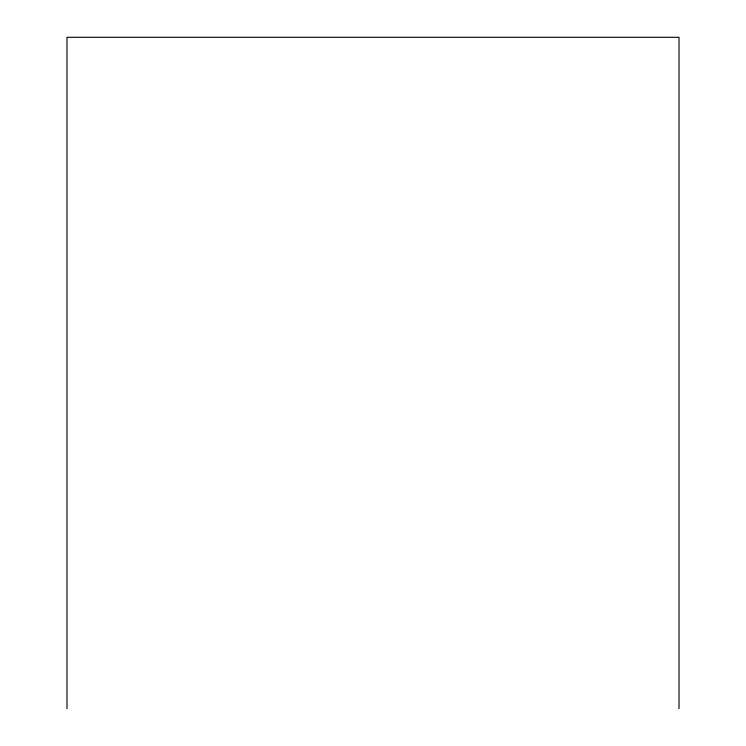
<?xml version="1.0" encoding="UTF-8"?>
<svg xmlns="http://www.w3.org/2000/svg" width="746" height="746" viewBox="0 0 746 746"><rect width="100%" height="100%" fill="white"/><g stroke="black" fill="none" stroke-linecap="round" stroke-linejoin="round"><path stroke-width="1.12" d="M679.009 708.7L679.009 37.3L66.991 37.3L66.991 708.7"/></g></svg>
